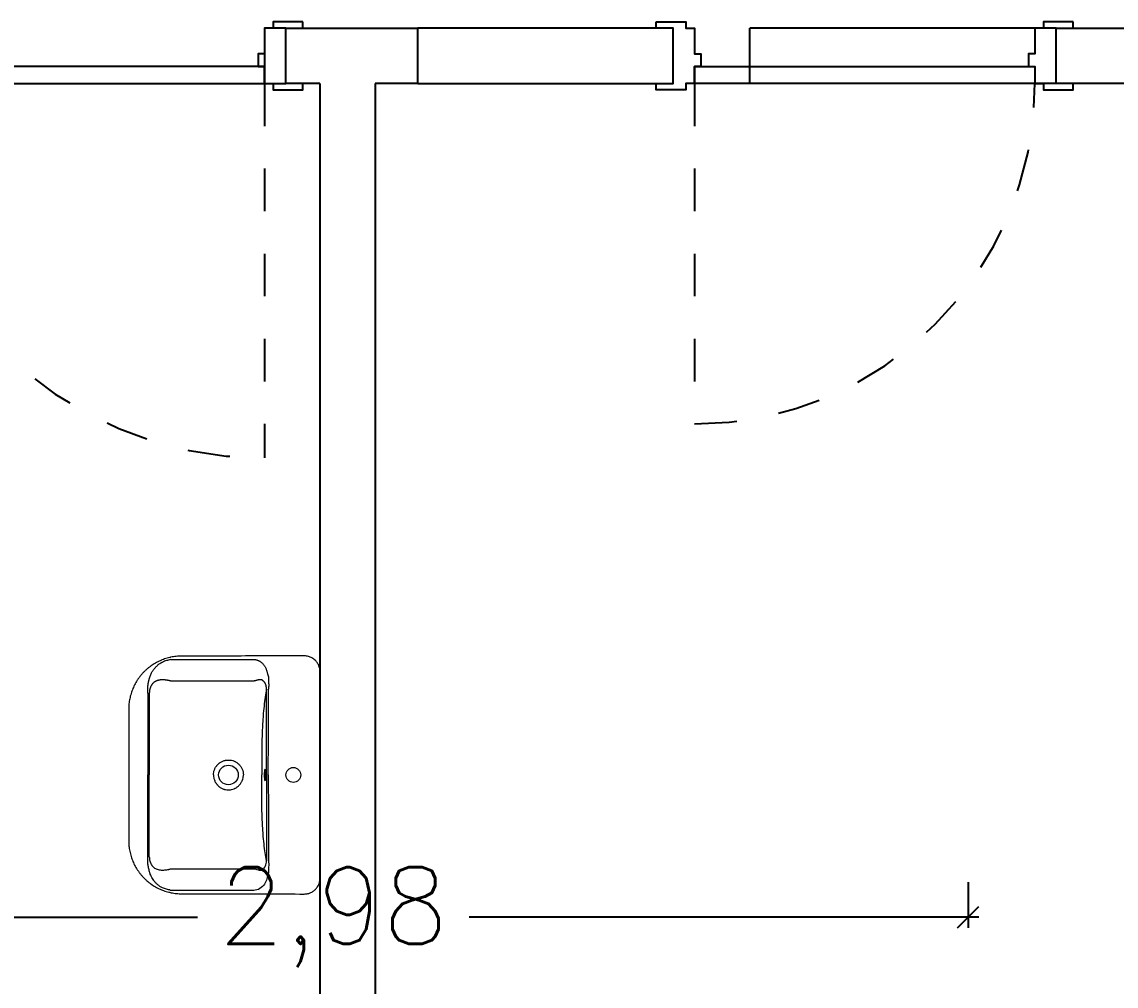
# Model space of a CAD drawing. Header units: millimetres. Extents: x 1778 to 2471, y 1406 to 1876.
# Drawn here: x 1843 to 1845.571, y 1623.126 to 1625.393 of the extents above; entities that cross this region are included whole.
import ezdxf

# ---------------------------------------------------------------- set-up
doc = ezdxf.new("R2010")
doc.units = ezdxf.units.MM
doc.linetypes.add('HIDDEN', pattern=[9.525, 6.35, -3.175])
for name, color, linetype in [('ARQ_CONSTRUIR_CORTE', 10, 'Continuous'), ('ARQ_CONTRUIR_VAOS', 40, 'Continuous'), ('ARQ_DEMOLIR_CORTE', 2, 'Continuous'), ('ARQ_EXISTENTE_CORTE', 6, 'Continuous')]:
    doc.layers.add(name, color=color, linetype=linetype)
doc.layers.add('ARQ_COTAS', color=5, linetype='Continuous', lineweight=0)
doc.layers.add('ARQ_SANITAROS', color=42, linetype='Continuous', lineweight=0)
doc.styles.add('ROMA1_20', font='romans.shx', dxfattribs={"height": 0.18})
doc.dimstyles.new('1_100', dxfattribs={"dimscale": 0.5, "dimtxt": 0.1, "dimasz": 0.1, "dimexe": 0.05, "dimexo": 0.2, "dimgap": 0.09, "dimtad": 0, "dimzin": 0, "dimtxsty": 'ROMA1_20', "dimblk": 'OBLIQUE', "dimcen": 0.1, "dimdle": 0.05, "dimazin": 0, "dimtfac": 1, "dimtofl": 0, "dimtmove": 1, "dimatfit": 3, "dimldrblk": 'DOTSMALL', "dimfxl": 0.075, "dimtolj": 1, "dimtzin": 0, "dimarcsym": 0})

# ---------------------------------------------------------------- blocks, each defined once
blk = doc.blocks.new('_Oblique')
at = {"color": 0, "linetype": 'ByBlock', "lineweight": -2}
blk.add_line((-0.5, -0.5), (0.5, 0.5), dxfattribs=at)
blk = doc.blocks.new('*D43')
at = {"layer": 'ARQ_COTAS', "color": 0, "lineweight": -2}
for p, q in [((1842.24, 1623.4477), (1842.24, 1623.2632)), ((1845.2231, 1623.3707), (1845.2231, 1623.2632)), ((1842.215, 1623.2882), (1843.4123, 1623.2882)), ((1845.2481, 1623.2882), (1844.0509, 1623.2882))]:
    blk.add_line(p, q, dxfattribs=at)
at = {"layer": 'Defpoints', "color": 0}
for p in [(1842.24, 1623.5477), (1845.2231, 1623.4707), (1845.2231, 1623.2882)]:
    blk.add_point(p, dxfattribs=at)
at = {"layer": 'ARQ_COTAS', "color": 0, "linetype": 'ByBlock', "lineweight": -2, "xscale": 0.05, "yscale": 0.05, "zscale": 0.05, "rotation": 180}
blk.add_blockref('_Oblique', (1842.24, 1623.2882), dxfattribs=at)
at = {"layer": 'ARQ_COTAS', "color": 0, "linetype": 'ByBlock', "lineweight": -2, "xscale": 0.05, "yscale": 0.05, "zscale": 0.05}
blk.add_blockref('_Oblique', (1845.2231, 1623.2882), dxfattribs=at)
at = {"layer": 'ARQ_COTAS', "color": 0, "insert": (1843.7316, 1623.2882), "char_height": 0.18, "attachment_point": 5, "style": 'ROMA1_20'}
blk.add_mtext('\\A1;2,98', dxfattribs=at)
blk = doc.blocks.new('_DOTSMALL')
at = {"color": 0, "linetype": 'ByBlock', "const_width": 0.5}
blk.add_lwpolyline([(-0.0625, 0, 1), (0.0625, 0, 1)], format="xyb", close=True, dxfattribs=at)

msp = doc.modelspace()

# ---------------------------------------------------------------- linework, layer by layer
at = {"layer": 'ARQ_CONSTRUIR_CORTE'}
for p, q in [((1844.53, 1625.3777), (1843.93, 1625.3777)), ((1844.53, 1625.2477), (1844.53, 1625.3777)), ((1845.43, 1625.2477), (1845.43, 1625.3777)), ((1843.93, 1625.2477), (1844.53, 1625.2477))]:
    msp.add_line(p, q, dxfattribs=at)
at = {"layer": 'ARQ_CONTRUIR_VAOS', "linetype": 'HIDDEN', "ltscale": 0.01}
for p, q in [((1843.57, 1625.2477), (1843.57, 1624.3677)), ((1844.58, 1625.2477), (1844.58, 1624.4477))]:
    msp.add_line(p, q, dxfattribs=at)
at = {"layer": 'ARQ_CONTRUIR_VAOS'}
for points in [[(1843.66, 1625.3927), (1843.59, 1625.3927), (1843.59, 1625.3777), (1843.57, 1625.3777), (1843.57, 1625.3177), (1843.555, 1625.3177), (1843.555, 1625.2877), (1843.57, 1625.2877), (1843.57, 1625.2477), (1843.59, 1625.2477), (1843.59, 1625.2327), (1843.66, 1625.2327), (1843.66, 1625.2477), (1843.62, 1625.2477), (1843.62, 1625.3777), (1843.66, 1625.3777)], [(1844.49, 1625.3927), (1844.56, 1625.3927), (1844.56, 1625.3777), (1844.58, 1625.3777), (1844.58, 1625.3177), (1844.595, 1625.3177), (1844.595, 1625.2877), (1844.58, 1625.2877), (1844.58, 1625.2477), (1844.56, 1625.2477), (1844.56, 1625.2327), (1844.49, 1625.2327), (1844.49, 1625.2477), (1844.53, 1625.2477), (1844.53, 1625.3777), (1844.49, 1625.3777)], [(1845.47, 1625.3927), (1845.4, 1625.3927), (1845.4, 1625.3777), (1845.38, 1625.3777), (1845.38, 1625.3177), (1845.365, 1625.3177), (1845.365, 1625.2877), (1845.38, 1625.2877), (1845.38, 1625.2477), (1845.4, 1625.2477), (1845.4, 1625.2327), (1845.47, 1625.2327), (1845.47, 1625.2477), (1845.43, 1625.2477), (1845.43, 1625.3777), (1845.47, 1625.3777)], [(1843.57, 1625.2877), (1842.69, 1625.2877), (1842.69, 1625.2477), (1843.57, 1625.2477)], [(1844.58, 1625.2877), (1845.38, 1625.2877), (1845.38, 1625.2477), (1844.58, 1625.2477)]]:
    msp.add_lwpolyline(points, close=True, dxfattribs=at)
at = {"layer": 'ARQ_CONTRUIR_VAOS', "linetype": 'HIDDEN', "ltscale": 0.01}
for centre, radius, start, end in [((1843.57, 1625.2477), 0.88, 180, 270), ((1844.58, 1625.2477), 0.8, 270, 0)]:
    msp.add_arc(centre, radius, start, end, dxfattribs=at)
at = {"layer": 'ARQ_DEMOLIR_CORTE'}
for p, q in [((1843.62, 1625.3777), (1843.57, 1625.3777)), ((1843.57, 1625.3777), (1843.57, 1625.2477)), ((1843.93, 1625.2477), (1843.93, 1625.3777)), ((1845.43, 1625.3777), (1844.71, 1625.3777)), ((1844.71, 1625.2477), (1844.71, 1625.3777)), ((1843.57, 1625.2477), (1843.62, 1625.2477)), ((1845.43, 1625.2477), (1844.71, 1625.2477))]:
    msp.add_line(p, q, dxfattribs=at)
at = {"layer": 'ARQ_EXISTENTE_CORTE'}
for p, q in [((1843.62, 1625.2477), (1843.62, 1625.3777)), ((1843.62, 1625.3777), (1843.93, 1625.3777)), ((1845.43, 1625.3777), (1846.32, 1625.3777)), ((1843.7, 1625.2477), (1843.62, 1625.2477)), ((1843.7, 1625.2477), (1843.7, 1621.9977)), ((1843.93, 1625.2477), (1843.83, 1625.2477)), ((1843.83, 1625.2477), (1843.83, 1621.9977)), ((1848.45, 1625.2477), (1845.43, 1625.2477))]:
    msp.add_line(p, q, dxfattribs=at)
at = {"layer": 'ARQ_SANITAROS'}
for p, q in [((1843.7, 1623.8664), (1843.7, 1623.7952)), ((1843.7, 1623.379), (1843.7, 1623.4502))]:
    msp.add_line(p, q, dxfattribs=at)
at = {"layer": 'ARQ_SANITAROS', "flags": 128}
msp.add_lwpolyline([(1843.5692, 1623.6227), (1843.5692, 1623.6205), (1843.5693, 1623.6183), (1843.5694, 1623.6163), (1843.5696, 1623.6144), (1843.5698, 1623.6128), (1843.57, 1623.6114), (1843.5703, 1623.6103), (1843.5706, 1623.6096), (1843.5709, 1623.6092), (1843.5712, 1623.6092), (1843.5715, 1623.6096), (1843.5718, 1623.6103), (1843.5721, 1623.6114), (1843.5723, 1623.6128), (1843.5725, 1623.6144), (1843.5727, 1623.6163), (1843.5728, 1623.6183), (1843.5729, 1623.6205), (1843.5729, 1623.6227), (1843.5729, 1623.6249), (1843.5728, 1623.6271), (1843.5727, 1623.6291), (1843.5725, 1623.631), (1843.5723, 1623.6326), (1843.5721, 1623.634), (1843.5718, 1623.6351), (1843.5715, 1623.6358), (1843.5712, 1623.6362), (1843.5709, 1623.6362), (1843.5706, 1623.6358), (1843.5703, 1623.6351), (1843.57, 1623.634), (1843.5698, 1623.6326), (1843.5696, 1623.631), (1843.5694, 1623.6291), (1843.5693, 1623.6271), (1843.5692, 1623.6249), (1843.5692, 1623.6227)], dxfattribs=at)
at = {"layer": 'ARQ_SANITAROS'}
for centre, radius in [((1843.485, 1623.6227), 0.023), ((1843.485, 1623.6227), 0.023), ((1843.6375, 1623.6227), 0.0175)]:
    msp.add_circle(centre, radius, dxfattribs=at)
for points, knots in [([(1843.3729, 1623.9019), (1843.3713, 1623.9018), (1843.3677, 1623.9018), (1843.3621, 1623.9013), (1843.356, 1623.9005), (1843.3512, 1623.8997), (1843.3485, 1623.8991), (1843.3478, 1623.8989)], [0, 0, 0, 0, 0.190426, 0.424509, 0.67092, 0.91735, 1, 1, 1, 1]), ([(1843.6632, 1623.9025), (1843.6304, 1623.9025), (1843.5447, 1623.9024), (1843.4529, 1623.9021), (1843.3904, 1623.902), (1843.3793, 1623.9021), (1843.3744, 1623.902), (1843.3729, 1623.9019)], [0, 0, 0, 0, 0.338757, 0.885895, 0.949086, 0.98458, 1, 1, 1, 1]), ([(1843.7, 1623.8664), (1843.6999, 1623.8678), (1843.6998, 1623.8706), (1843.699, 1623.8747), (1843.6978, 1623.8785), (1843.6963, 1623.882), (1843.6945, 1623.8854), (1843.6922, 1623.8886), (1843.6893, 1623.8919), (1843.6856, 1623.8951), (1843.6816, 1623.8977), (1843.6773, 1623.8998), (1843.6729, 1623.9013), (1843.6682, 1623.9023), (1843.6649, 1623.9024), (1843.6632, 1623.9025)], [0, 0, 0, 0, 0.07505, 0.146714, 0.216371, 0.284265, 0.348079, 0.415228, 0.491802, 0.577616, 0.670344, 0.745777, 0.827111, 0.911388, 1, 1, 1, 1]), ([(1843.3278, 1623.8926), (1843.3277, 1623.8926), (1843.3257, 1623.8918), (1843.3218, 1623.89), (1843.3162, 1623.8872), (1843.3108, 1623.8841), (1843.3055, 1623.8807), (1843.3004, 1623.8771), (1843.2955, 1623.8732), (1843.2907, 1623.8691), (1843.2863, 1623.8648), (1843.282, 1623.8602), (1843.278, 1623.8554), (1843.2742, 1623.8504), (1843.2707, 1623.8452), (1843.2674, 1623.8399), (1843.2644, 1623.8343), (1843.2616, 1623.8286), (1843.2592, 1623.8228), (1843.2571, 1623.817), (1843.2552, 1623.811), (1843.2537, 1623.805), (1843.2525, 1623.7989), (1843.2516, 1623.7927), (1843.251, 1623.7865), (1843.2508, 1623.7818), (1843.2508, 1623.7792), (1843.2508, 1623.7787)], [0, 0, 0, 0, 0.00141, 0.044348, 0.087364, 0.130432, 0.173519, 0.21659, 0.259614, 0.302562, 0.345448, 0.387974, 0.430764, 0.473798, 0.517011, 0.560331, 0.60368, 0.646963, 0.690111, 0.73306, 0.775708, 0.818154, 0.861104, 0.903964, 0.946885, 0.989882, 1, 1, 1, 1]), ([(1843.2956, 1623.8153), (1843.2956, 1623.8156), (1843.2956, 1623.8162), (1843.2956, 1623.8174), (1843.2956, 1623.8189), (1843.2955, 1623.8206), (1843.2955, 1623.8225), (1843.2955, 1623.8243), (1843.2955, 1623.8259), (1843.2955, 1623.8275), (1843.2956, 1623.8292), (1843.2957, 1623.8308), (1843.2958, 1623.8323), (1843.296, 1623.8338), (1843.2962, 1623.8352), (1843.2964, 1623.8363), (1843.2966, 1623.8372), (1843.2967, 1623.8379), (1843.2968, 1623.8385), (1843.297, 1623.8391), (1843.2971, 1623.8396), (1843.2972, 1623.8401), (1843.2972, 1623.8405), (1843.2973, 1623.8409), (1843.2974, 1623.8412), (1843.2974, 1623.8415), (1843.2975, 1623.8417), (1843.2975, 1623.8419), (1843.2975, 1623.842), (1843.2976, 1623.8421), (1843.2976, 1623.8424), (1843.2977, 1623.8428), (1843.2978, 1623.8434), (1843.298, 1623.8439), (1843.2981, 1623.8445), (1843.2982, 1623.845), (1843.2983, 1623.8456), (1843.2984, 1623.8461), (1843.2986, 1623.8466), (1843.2987, 1623.8471), (1843.2988, 1623.8476), (1843.2993, 1623.8494), (1843.3002, 1623.8525), (1843.3017, 1623.8567), (1843.3034, 1623.8606), (1843.3052, 1623.8641), (1843.3071, 1623.8674), (1843.3093, 1623.8705), (1843.3114, 1623.8732), (1843.3135, 1623.8755), (1843.3154, 1623.8775), (1843.3173, 1623.8794), (1843.3194, 1623.8812), (1843.3215, 1623.8828), (1843.3233, 1623.8842), (1843.3248, 1623.8852), (1843.326, 1623.8859), (1843.3272, 1623.8867), (1843.3285, 1623.8874), (1843.3293, 1623.8878), (1843.3297, 1623.888)], [0, 0, 0, 0, 0.010315, 0.024058, 0.041228, 0.061826, 0.086198, 0.10686, 0.123815, 0.144471, 0.164226, 0.183088, 0.201068, 0.218177, 0.234429, 0.249842, 0.258553, 0.266671, 0.274197, 0.28113, 0.287471, 0.293218, 0.298373, 0.302936, 0.306905, 0.310282, 0.313066, 0.315258, 0.316856, 0.317862, 0.318276, 0.325469, 0.332523, 0.339437, 0.346212, 0.352846, 0.359342, 0.365697, 0.371914, 0.377992, 0.38393, 0.38973, 0.444316, 0.496737, 0.547209, 0.592265, 0.636902, 0.681297, 0.725632, 0.758331, 0.790655, 0.822664, 0.854422, 0.885996, 0.917451, 0.934108, 0.950682, 0.967182, 0.983618, 1, 1, 1, 1]), ([(1843.3478, 1623.8989), (1843.3476, 1623.8989), (1843.3453, 1623.8984), (1843.3411, 1623.8972), (1843.3351, 1623.8954), (1843.3307, 1623.8938), (1843.3283, 1623.8928), (1843.3278, 1623.8926)], [0, 0, 0, 0, 0.03281, 0.32952, 0.626901, 0.924826, 1, 1, 1, 1]), ([(1843.3489, 1623.894), (1843.3489, 1623.894), (1843.3459, 1623.8926), (1843.339, 1623.8919), (1843.3328, 1623.8893), (1843.3297, 1623.888)], [0, 0, 0, 0, 0.000003, 0.498653, 1, 1, 1, 1]), ([(1843.3489, 1623.894), (1843.349, 1623.8941), (1843.3493, 1623.8941), (1843.3496, 1623.8941), (1843.3498, 1623.8941)], [0, 0, 0, 0, 0.501061, 1, 1, 1, 1]), ([(1843.3498, 1623.8941), (1843.3574, 1623.8941), (1843.3721, 1623.8941), (1843.3933, 1623.8942), (1843.4127, 1623.8942), (1843.4304, 1623.8942), (1843.4452, 1623.8942), (1843.4583, 1623.8942), (1843.4713, 1623.8942), (1843.4857, 1623.8942), (1843.5001, 1623.8942), (1843.5129, 1623.8942), (1843.5236, 1623.8942), (1843.5323, 1623.8942), (1843.539, 1623.8942), (1843.5427, 1623.8942), (1843.5443, 1623.8942)], [0, 0, 0, 0, 0.117665, 0.226497, 0.326497, 0.417665, 0.5, 0.553427, 0.620093, 0.7, 0.776173, 0.841876, 0.897111, 0.941876, 0.976172, 1, 1, 1, 1]), ([(1843.5443, 1623.8942), (1843.5445, 1623.8942), (1843.5448, 1623.8941), (1843.5453, 1623.8941), (1843.5458, 1623.8941), (1843.5463, 1623.8941), (1843.5468, 1623.894), (1843.5473, 1623.894), (1843.5478, 1623.8939), (1843.5483, 1623.8938), (1843.5488, 1623.8937), (1843.5493, 1623.8936), (1843.5498, 1623.8935), (1843.5503, 1623.8934), (1843.5508, 1623.8932), (1843.5513, 1623.8931), (1843.5523, 1623.8928), (1843.5536, 1623.8923), (1843.5554, 1623.8916), (1843.5571, 1623.8907), (1843.5593, 1623.8895), (1843.5619, 1623.8877), (1843.5647, 1623.8852), (1843.5672, 1623.8824), (1843.5694, 1623.8795), (1843.5711, 1623.8765), (1843.5726, 1623.8735), (1843.574, 1623.8703), (1843.575, 1623.8674), (1843.5758, 1623.8643), (1843.5764, 1623.8621), (1843.5769, 1623.8603), (1843.5771, 1623.8593), (1843.5774, 1623.8585), (1843.5776, 1623.8577), (1843.5778, 1623.857), (1843.578, 1623.8565), (1843.5782, 1623.856), (1843.5783, 1623.8556), (1843.5784, 1623.8552), (1843.5785, 1623.8548), (1843.5786, 1623.8544), (1843.5787, 1623.854), (1843.5788, 1623.8535), (1843.5789, 1623.8531), (1843.579, 1623.8527), (1843.5791, 1623.8522), (1843.5791, 1623.8517), (1843.5792, 1623.8513), (1843.5792, 1623.8508), (1843.5793, 1623.8503), (1843.5793, 1623.8498), (1843.5794, 1623.8493), (1843.5794, 1623.8488), (1843.5794, 1623.8483), (1843.5794, 1623.8478), (1843.5794, 1623.8473), (1843.5794, 1623.8467), (1843.5794, 1623.8459), (1843.5793, 1623.8445), (1843.5793, 1623.8432), (1843.5793, 1623.842), (1843.5793, 1623.8411), (1843.5793, 1623.8403), (1843.5793, 1623.8396), (1843.5794, 1623.839), (1843.5794, 1623.8385), (1843.5795, 1623.8381), (1843.5795, 1623.8376), (1843.5795, 1623.8372), (1843.5796, 1623.8367), (1843.5796, 1623.8363), (1843.5796, 1623.8358), (1843.5796, 1623.8353), (1843.5796, 1623.8348), (1843.5796, 1623.8343), (1843.5796, 1623.8337), (1843.5796, 1623.8332), (1843.5796, 1623.8326), (1843.5796, 1623.832), (1843.5796, 1623.8313), (1843.5795, 1623.8302), (1843.5795, 1623.829), (1843.5794, 1623.8279), (1843.5794, 1623.8269), (1843.5794, 1623.826), (1843.5793, 1623.8251), (1843.5793, 1623.8245), (1843.5793, 1623.8242)], [0, 0, 0, 0, 0.005739, 0.011484, 0.017236, 0.022999, 0.028774, 0.034565, 0.040373, 0.046201, 0.052051, 0.057925, 0.063827, 0.069757, 0.075718, 0.081712, 0.087742, 0.109397, 0.131196, 0.15323, 0.175588, 0.218268, 0.260929, 0.304077, 0.348204, 0.384853, 0.422853, 0.462417, 0.503733, 0.530762, 0.570697, 0.583098, 0.59444, 0.604723, 0.61395, 0.622122, 0.629243, 0.633931, 0.638676, 0.643481, 0.648348, 0.653279, 0.658276, 0.66334, 0.668474, 0.673679, 0.678958, 0.68431, 0.689739, 0.695246, 0.700831, 0.706497, 0.712244, 0.718074, 0.723988, 0.729988, 0.736073, 0.740318, 0.750019, 0.765176, 0.78579, 0.796724, 0.806758, 0.815898, 0.824147, 0.831515, 0.836218, 0.841059, 0.84604, 0.851161, 0.856422, 0.861825, 0.86737, 0.873057, 0.878887, 0.88486, 0.890977, 0.897237, 0.903642, 0.910192, 0.916886, 0.930813, 0.944741, 0.958668, 0.969048, 0.979396, 0.989713, 1, 1, 1, 1]), ([(1843.3499, 1623.8433), (1843.3498, 1623.8433), (1843.3496, 1623.8433), (1843.3493, 1623.8434), (1843.349, 1623.8435), (1843.3487, 1623.8435), (1843.3484, 1623.8436), (1843.3481, 1623.8437), (1843.3477, 1623.8437), (1843.3473, 1623.8439), (1843.3467, 1623.844), (1843.3462, 1623.8442), (1843.3458, 1623.8443), (1843.3455, 1623.8444), (1843.3452, 1623.8444), (1843.3448, 1623.8445), (1843.3444, 1623.8446), (1843.3439, 1623.8447), (1843.3434, 1623.8448), (1843.3428, 1623.8449), (1843.3422, 1623.845), (1843.3415, 1623.8452), (1843.3408, 1623.8453), (1843.34, 1623.8454), (1843.3392, 1623.8455), (1843.3384, 1623.8457), (1843.3375, 1623.8458), (1843.3366, 1623.8459), (1843.3351, 1623.846), (1843.3334, 1623.8462), (1843.3313, 1623.8463), (1843.3295, 1623.8463), (1843.3279, 1623.8462), (1843.3265, 1623.8462), (1843.3251, 1623.846), (1843.3237, 1623.8458), (1843.3224, 1623.8456), (1843.3211, 1623.8454), (1843.3199, 1623.8451), (1843.3188, 1623.8447), (1843.3174, 1623.8443), (1843.3159, 1623.8437), (1843.3143, 1623.843), (1843.3127, 1623.8422), (1843.3113, 1623.8413), (1843.3099, 1623.8403), (1843.3087, 1623.8393), (1843.3075, 1623.8382), (1843.3065, 1623.8371), (1843.3055, 1623.8359), (1843.3046, 1623.8346), (1843.304, 1623.8336), (1843.3036, 1623.8328), (1843.3033, 1623.8323), (1843.3031, 1623.8318), (1843.3028, 1623.8313), (1843.3026, 1623.8308), (1843.3023, 1623.8303), (1843.3021, 1623.8298), (1843.3019, 1623.8293), (1843.3017, 1623.8288), (1843.3015, 1623.8284), (1843.3013, 1623.8279), (1843.3012, 1623.8275), (1843.301, 1623.827), (1843.3009, 1623.8266), (1843.3007, 1623.8261), (1843.3006, 1623.8257), (1843.3005, 1623.8253), (1843.3003, 1623.8246), (1843.3001, 1623.8238), (1843.2998, 1623.8227), (1843.2996, 1623.8216), (1843.2994, 1623.8205), (1843.2993, 1623.8194), (1843.2992, 1623.8184), (1843.2992, 1623.8173), (1843.2991, 1623.8163), (1843.2991, 1623.8156), (1843.2991, 1623.8153)], [0, 0, 0, 0, 0.0041665, 0.0084384, 0.0128186, 0.0173096, 0.0219138, 0.0266333, 0.0314702, 0.0364263, 0.0461577, 0.0564898, 0.0606376, 0.064902, 0.0698701, 0.0751389, 0.0807154, 0.0882677, 0.0964334, 0.1052157, 0.1146181, 0.1246441, 0.1352975, 0.146582, 0.1585015, 0.1710601, 0.1842618, 0.1981106, 0.2126106, 0.2473706, 0.2784011, 0.3056364, 0.3290236, 0.348522, 0.3701138, 0.3909706, 0.4110906, 0.430473, 0.4491182, 0.4670281, 0.4842059, 0.5116131, 0.5380821, 0.563651, 0.5883633, 0.6122683, 0.6354216, 0.6578851, 0.6797275, 0.7010241, 0.7218564, 0.7423116, 0.7505221, 0.7585848, 0.7665002, 0.7742688, 0.7818914, 0.7893686, 0.7967012, 0.80389, 0.810936, 0.81784, 0.8246031, 0.8312263, 0.8377106, 0.8440574, 0.8502677, 0.8563428, 0.8622841, 0.8680929, 0.8838916, 0.899368, 0.9145365, 0.9294124, 0.9440118, 0.958352, 0.9724509, 0.9863271, 1, 1, 1, 1]), ([(1843.544, 1623.8432), (1843.542, 1623.8432), (1843.5379, 1623.8432), (1843.5313, 1623.8433), (1843.5241, 1623.8433), (1843.5161, 1623.8433), (1843.5073, 1623.8433), (1843.4974, 1623.8433), (1843.4864, 1623.8433), (1843.4742, 1623.8433), (1843.461, 1623.8433), (1843.4457, 1623.8433), (1843.4293, 1623.8433), (1843.4124, 1623.8433), (1843.3969, 1623.8433), (1843.3829, 1623.8433), (1843.3704, 1623.8433), (1843.3596, 1623.8433), (1843.353, 1623.8433), (1843.3499, 1623.8433)], [0, 0, 0, 0, 0.030369, 0.06409, 0.101346, 0.142415, 0.187681, 0.237919, 0.294535, 0.357842, 0.426147, 0.499681, 0.593233, 0.680376, 0.760455, 0.832898, 0.897194, 0.952978, 1, 1, 1, 1]), ([(1843.5744, 1623.8242), (1843.5744, 1623.8244), (1843.5744, 1623.8247), (1843.5744, 1623.8251), (1843.5744, 1623.8256), (1843.5744, 1623.8261), (1843.5743, 1623.8265), (1843.5743, 1623.827), (1843.5743, 1623.8275), (1843.5742, 1623.828), (1843.5742, 1623.8285), (1843.5741, 1623.829), (1843.5741, 1623.8296), (1843.574, 1623.8301), (1843.5739, 1623.8306), (1843.5738, 1623.8311), (1843.5737, 1623.8317), (1843.5736, 1623.8322), (1843.5734, 1623.8329), (1843.5732, 1623.8335), (1843.573, 1623.8342), (1843.5728, 1623.835), (1843.5725, 1623.8358), (1843.5723, 1623.8364), (1843.5721, 1623.8368), (1843.572, 1623.8371), (1843.5719, 1623.8374), (1843.5717, 1623.8377), (1843.5716, 1623.838), (1843.5714, 1623.8383), (1843.5712, 1623.8386), (1843.571, 1623.8389), (1843.5709, 1623.8392), (1843.5706, 1623.8395), (1843.5704, 1623.8399), (1843.5702, 1623.8402), (1843.5699, 1623.8405), (1843.5697, 1623.8408), (1843.5694, 1623.8411), (1843.5691, 1623.8414), (1843.5687, 1623.8419), (1843.568, 1623.8425), (1843.5673, 1623.8431), (1843.5667, 1623.8436), (1843.5663, 1623.8439), (1843.5659, 1623.8442), (1843.5656, 1623.8445), (1843.5653, 1623.8447), (1843.565, 1623.845), (1843.5648, 1623.8451), (1843.5646, 1623.8453), (1843.5644, 1623.8454), (1843.5641, 1623.8455), (1843.5639, 1623.8457), (1843.5637, 1623.8458), (1843.5634, 1623.8459), (1843.5632, 1623.846), (1843.5629, 1623.8461), (1843.5627, 1623.8462), (1843.5624, 1623.8462), (1843.5621, 1623.8463), (1843.5619, 1623.8464), (1843.5616, 1623.8464), (1843.5613, 1623.8465), (1843.561, 1623.8465), (1843.5606, 1623.8466), (1843.5603, 1623.8466), (1843.5598, 1623.8466), (1843.5589, 1623.8466), (1843.5576, 1623.8465), (1843.5561, 1623.8463), (1843.5548, 1623.846), (1843.5536, 1623.8457), (1843.5528, 1623.8455), (1843.5521, 1623.8453), (1843.5514, 1623.845), (1843.5507, 1623.8449), (1843.5501, 1623.8447), (1843.5496, 1623.8445), (1843.549, 1623.8443), (1843.5484, 1623.8442), (1843.5478, 1623.844), (1843.5472, 1623.8438), (1843.5466, 1623.8437), (1843.5461, 1623.8436), (1843.5455, 1623.8435), (1843.545, 1623.8434), (1843.5445, 1623.8433), (1843.5442, 1623.8433), (1843.544, 1623.8432)], [0, 0, 0, 0, 0.0088284, 0.0177786, 0.0268542, 0.0360587, 0.0453957, 0.0548684, 0.0644799, 0.0742333, 0.0841313, 0.0941767, 0.1043722, 0.1147201, 0.125223, 0.1351708, 0.1460051, 0.1577286, 0.170344, 0.1838536, 0.1982594, 0.2135634, 0.2297676, 0.2468736, 0.2528927, 0.2590854, 0.2654627, 0.2720345, 0.2788099, 0.2857973, 0.2930042, 0.3004376, 0.3081039, 0.3160088, 0.3241577, 0.3325554, 0.3412065, 0.3501149, 0.3592846, 0.3687189, 0.3790296, 0.3990232, 0.4286975, 0.4401306, 0.4508091, 0.4607344, 0.4699083, 0.4783327, 0.4860107, 0.4910906, 0.496285, 0.501606, 0.5070645, 0.512671, 0.5184351, 0.5243658, 0.5304711, 0.5367588, 0.5432357, 0.5499083, 0.5567825, 0.5638639, 0.5711574, 0.5786677, 0.5863991, 0.5943557, 0.6025411, 0.6109587, 0.6381668, 0.6711394, 0.7099407, 0.7546192, 0.7769098, 0.7976788, 0.816924, 0.8346437, 0.850837, 0.8655035, 0.878644, 0.8902603, 0.9053176, 0.9196131, 0.9331608, 0.9459782, 0.9580857, 0.9695085, 0.9802765, 0.9904259, 1, 1, 1, 1]), ([(1843.2991, 1623.8153), (1843.2991, 1623.7793), (1843.2991, 1623.7151), (1843.2991, 1623.6509), (1843.2991, 1623.6227)], [0, 0, 0, 0, 0.56, 1, 1, 1, 1]), ([(1843.5744, 1623.8242), (1843.5733, 1623.8185), (1843.5723, 1623.8124), (1843.5703, 1623.7991), (1843.5695, 1623.792), (1843.5678, 1623.7771), (1843.5671, 1623.7692), (1843.5663, 1623.7587), (1843.5661, 1623.7566), (1843.5658, 1623.7523), (1843.5657, 1623.7501), (1843.5655, 1623.7468), (1843.5654, 1623.7457), (1843.5653, 1623.7435), (1843.5652, 1623.7423), (1843.565, 1623.739), (1843.5649, 1623.7367), (1843.5643, 1623.7255), (1843.564, 1623.7164), (1843.5635, 1623.698), (1843.5633, 1623.6887), (1843.5632, 1623.677), (1843.5632, 1623.6746), (1843.5632, 1623.6699), (1843.5632, 1623.6676), (1843.5632, 1623.6629), (1843.5632, 1623.6605), (1843.5632, 1623.6558), (1843.5632, 1623.6534), (1843.5632, 1623.6416), (1843.5632, 1623.6322), (1843.5632, 1623.6227)], [0, 0, 0, 0, 0.125, 0.125, 0.25, 0.25, 0.375, 0.375, 0.40625, 0.40625, 0.4375, 0.4375, 0.453125, 0.453125, 0.46875, 0.46875, 0.5, 0.5, 0.625, 0.625, 0.75, 0.75, 0.78125, 0.78125, 0.8125, 0.8125, 0.84375, 0.84375, 0.875, 0.875, 1, 1, 1, 1]), ([(1843.2508, 1623.7787), (1843.2508, 1623.7739), (1843.2507, 1623.7642), (1843.2507, 1623.7499), (1843.2507, 1623.7359), (1843.2507, 1623.7221), (1843.2507, 1623.7086), (1843.2506, 1623.6912), (1843.2506, 1623.6701), (1843.2506, 1623.6459), (1843.2506, 1623.6302), (1843.2506, 1623.6227)], [0, 0, 0, 0, 0.093615, 0.185288, 0.275215, 0.363397, 0.449833, 0.534523, 0.698668, 0.855827, 1, 1, 1, 1]), ([(1843.4499, 1623.6227), (1843.4499, 1623.625), (1843.4501, 1623.6273), (1843.4508, 1623.6307), (1843.4511, 1623.6318), (1843.4518, 1623.634), (1843.4522, 1623.6351), (1843.4535, 1623.6383), (1843.4546, 1623.6403), (1843.4562, 1623.6427), (1843.4565, 1623.6432), (1843.4572, 1623.6441), (1843.4575, 1623.6445), (1843.4586, 1623.6459), (1843.4594, 1623.6467), (1843.461, 1623.6483), (1843.4619, 1623.6491), (1843.4632, 1623.6502), (1843.4636, 1623.6505), (1843.4646, 1623.6512), (1843.465, 1623.6516), (1843.4674, 1623.6532), (1843.4695, 1623.6542), (1843.4726, 1623.6556), (1843.4737, 1623.6559), (1843.4754, 1623.6565), (1843.4759, 1623.6566), (1843.477, 1623.6569), (1843.4776, 1623.657), (1843.4804, 1623.6576), (1843.4827, 1623.6578), (1843.4856, 1623.6578), (1843.4861, 1623.6578), (1843.4873, 1623.6577), (1843.4879, 1623.6577), (1843.4896, 1623.6575), (1843.4907, 1623.6573), (1843.4941, 1623.6567), (1843.4963, 1623.656), (1843.4989, 1623.6549), (1843.4995, 1623.6547), (1843.5005, 1623.6542), (1843.501, 1623.6539), (1843.5025, 1623.6531), (1843.5035, 1623.6525), (1843.5054, 1623.6513), (1843.5063, 1623.6506), (1843.5081, 1623.6491), (1843.509, 1623.6483), (1843.5114, 1623.6459), (1843.5129, 1623.6441), (1843.5148, 1623.6413), (1843.5154, 1623.6403), (1843.5165, 1623.6382), (1843.517, 1623.6372), (1843.5183, 1623.634), (1843.5189, 1623.6319), (1843.5196, 1623.6285), (1843.5198, 1623.6273), (1843.52, 1623.625), (1843.5201, 1623.6239), (1843.5201, 1623.6227)], [0, 0, 0, 0, 0.0625, 0.0625, 0.09375, 0.09375, 0.125, 0.125, 0.1875, 0.1875, 0.203125, 0.203125, 0.21875, 0.21875, 0.25, 0.25, 0.28125, 0.28125, 0.296875, 0.296875, 0.3125, 0.3125, 0.375, 0.375, 0.40625, 0.40625, 0.421875, 0.421875, 0.4375, 0.4375, 0.5, 0.5, 0.515625, 0.515625, 0.53125, 0.53125, 0.5625, 0.5625, 0.625, 0.625, 0.640625, 0.640625, 0.65625, 0.65625, 0.6875, 0.6875, 0.71875, 0.71875, 0.75, 0.75, 0.8125, 0.8125, 0.84375, 0.84375, 0.875, 0.875, 0.9375, 0.9375, 0.96875, 0.96875, 1, 1, 1, 1]), ([(1843.2506, 1623.6227), (1843.2506, 1623.6195), (1843.2506, 1623.6125), (1843.2506, 1623.6013), (1843.2506, 1623.5885), (1843.2506, 1623.5746), (1843.2506, 1623.5616), (1843.2506, 1623.5497), (1843.2507, 1623.5392), (1843.2507, 1623.5282), (1843.2507, 1623.5168), (1843.2507, 1623.5049), (1843.2507, 1623.4926), (1843.2507, 1623.4798), (1843.2508, 1623.4711), (1843.2508, 1623.4667)], [0, 0, 0, 0, 0.060635, 0.134813, 0.216535, 0.305802, 0.402613, 0.466951, 0.534233, 0.604462, 0.677638, 0.75376, 0.832828, 0.914842, 1, 1, 1, 1]), ([(1843.2991, 1623.4301), (1843.2991, 1623.4661), (1843.2991, 1623.5303), (1843.2991, 1623.5945), (1843.2991, 1623.6227)], [0, 0, 0, 0, 0.56, 1, 1, 1, 1]), ([(1843.4499, 1623.6227), (1843.4499, 1623.6204), (1843.4501, 1623.6181), (1843.4508, 1623.6147), (1843.4511, 1623.6136), (1843.4518, 1623.6114), (1843.4522, 1623.6103), (1843.4535, 1623.6071), (1843.4546, 1623.6051), (1843.4562, 1623.6027), (1843.4565, 1623.6023), (1843.4572, 1623.6013), (1843.4575, 1623.6009), (1843.4586, 1623.5995), (1843.4594, 1623.5987), (1843.461, 1623.5971), (1843.4619, 1623.5963), (1843.4632, 1623.5952), (1843.4636, 1623.5949), (1843.4646, 1623.5942), (1843.465, 1623.5938), (1843.4674, 1623.5922), (1843.4695, 1623.5912), (1843.4726, 1623.5898), (1843.4737, 1623.5895), (1843.4754, 1623.589), (1843.4759, 1623.5888), (1843.477, 1623.5885), (1843.4776, 1623.5884), (1843.4804, 1623.5878), (1843.4827, 1623.5876), (1843.4856, 1623.5876), (1843.4861, 1623.5876), (1843.4873, 1623.5877), (1843.4879, 1623.5877), (1843.4896, 1623.5879), (1843.4907, 1623.5881), (1843.4941, 1623.5887), (1843.4963, 1623.5894), (1843.4989, 1623.5905), (1843.4995, 1623.5907), (1843.5005, 1623.5912), (1843.501, 1623.5915), (1843.5025, 1623.5923), (1843.5035, 1623.5929), (1843.5054, 1623.5941), (1843.5063, 1623.5948), (1843.5081, 1623.5963), (1843.509, 1623.5971), (1843.5114, 1623.5995), (1843.5129, 1623.6013), (1843.5148, 1623.6041), (1843.5154, 1623.6051), (1843.5165, 1623.6072), (1843.517, 1623.6082), (1843.5183, 1623.6114), (1843.5189, 1623.6136), (1843.5196, 1623.6169), (1843.5198, 1623.6181), (1843.52, 1623.6204), (1843.5201, 1623.6215), (1843.5201, 1623.6227)], [0, 0, 0, 0, 0.0625, 0.0625, 0.09375, 0.09375, 0.125, 0.125, 0.1875, 0.1875, 0.203125, 0.203125, 0.21875, 0.21875, 0.25, 0.25, 0.28125, 0.28125, 0.296875, 0.296875, 0.3125, 0.3125, 0.375, 0.375, 0.40625, 0.40625, 0.421875, 0.421875, 0.4375, 0.4375, 0.5, 0.5, 0.515625, 0.515625, 0.53125, 0.53125, 0.5625, 0.5625, 0.625, 0.625, 0.640625, 0.640625, 0.65625, 0.65625, 0.6875, 0.6875, 0.71875, 0.71875, 0.75, 0.75, 0.8125, 0.8125, 0.84375, 0.84375, 0.875, 0.875, 0.9375, 0.9375, 0.96875, 0.96875, 1, 1, 1, 1]), ([(1843.5744, 1623.4212), (1843.5733, 1623.4269), (1843.5723, 1623.433), (1843.5703, 1623.4463), (1843.5695, 1623.4534), (1843.5678, 1623.4683), (1843.5671, 1623.4762), (1843.5663, 1623.4867), (1843.5661, 1623.4888), (1843.5658, 1623.4932), (1843.5657, 1623.4953), (1843.5655, 1623.4986), (1843.5654, 1623.4997), (1843.5653, 1623.502), (1843.5652, 1623.5031), (1843.565, 1623.5064), (1843.5649, 1623.5087), (1843.5643, 1623.5199), (1843.564, 1623.529), (1843.5635, 1623.5474), (1843.5633, 1623.5567), (1843.5632, 1623.5684), (1843.5632, 1623.5708), (1843.5632, 1623.5755), (1843.5632, 1623.5778), (1843.5632, 1623.5825), (1843.5632, 1623.5849), (1843.5632, 1623.5896), (1843.5632, 1623.592), (1843.5632, 1623.6038), (1843.5632, 1623.6133), (1843.5632, 1623.6227)], [0, 0, 0, 0, 0.125, 0.125, 0.25, 0.25, 0.375, 0.375, 0.40625, 0.40625, 0.4375, 0.4375, 0.453125, 0.453125, 0.46875, 0.46875, 0.5, 0.5, 0.625, 0.625, 0.75, 0.75, 0.78125, 0.78125, 0.8125, 0.8125, 0.84375, 0.84375, 0.875, 0.875, 1, 1, 1, 1]), ([(1843.2508, 1623.4667), (1843.2508, 1623.465), (1843.2509, 1623.4613), (1843.2513, 1623.4556), (1843.252, 1623.4495), (1843.2531, 1623.4433), (1843.2545, 1623.4373), (1843.2562, 1623.4312), (1843.2582, 1623.4253), (1843.2604, 1623.4195), (1843.263, 1623.4138), (1843.2659, 1623.4082), (1843.269, 1623.4028), (1843.2725, 1623.3975), (1843.2761, 1623.3924), (1843.2801, 1623.3875), (1843.2842, 1623.3828), (1843.2886, 1623.3783), (1843.2932, 1623.3741), (1843.298, 1623.3702), (1843.303, 1623.3664), (1843.3082, 1623.3629), (1843.3135, 1623.3597), (1843.3191, 1623.3567), (1843.3238, 1623.3544), (1843.3268, 1623.3532), (1843.3278, 1623.3528)], [0, 0, 0, 0, 0.034784, 0.07549, 0.118311, 0.161074, 0.203918, 0.246977, 0.290134, 0.332666, 0.37548, 0.418516, 0.461711, 0.504997, 0.548291, 0.591503, 0.634561, 0.677399, 0.71994, 0.762461, 0.805352, 0.84836, 0.891459, 0.934617, 0.977803, 1, 1, 1, 1]), ([(1843.3297, 1623.3574), (1843.3277, 1623.3585), (1843.3257, 1623.3596), (1843.322, 1623.3621), (1843.3203, 1623.3635), (1843.3178, 1623.3656), (1843.317, 1623.3664), (1843.3155, 1623.3679), (1843.3139, 1623.3694), (1843.3125, 1623.371), (1843.3111, 1623.3727), (1843.3104, 1623.3735), (1843.3073, 1623.3777), (1843.3052, 1623.3811), (1843.3027, 1623.3863), (1843.3019, 1623.3881), (1843.301, 1623.3906), (1843.3007, 1623.3914), (1843.3001, 1623.3931), (1843.2999, 1623.3939), (1843.2992, 1623.3964), (1843.2987, 1623.398), (1843.298, 1623.4012), (1843.2973, 1623.4043), (1843.2967, 1623.4074), (1843.2963, 1623.4096), (1843.2962, 1623.4104), (1843.296, 1623.4115), (1843.296, 1623.4118), (1843.2959, 1623.4125), (1843.2958, 1623.4129), (1843.2957, 1623.4146), (1843.2956, 1623.4161), (1843.2955, 1623.4189), (1843.2955, 1623.4203), (1843.2955, 1623.4245), (1843.2956, 1623.4273), (1843.2956, 1623.4301)], [0, 0, 0, 0, 0.0625, 0.0625, 0.125, 0.125, 0.15625, 0.15625, 0.1875, 0.21875, 0.21875, 0.25, 0.25, 0.375, 0.375, 0.4375, 0.4375, 0.46875, 0.46875, 0.5, 0.5, 0.5625, 0.5625, 0.625, 0.6875, 0.6875, 0.71875, 0.71875, 0.734375, 0.734375, 0.75, 0.75, 0.8125, 0.8125, 0.875, 0.875, 1, 1, 1, 1]), ([(1843.2991, 1623.4301), (1843.2991, 1623.4268), (1843.2995, 1623.4235), (1843.3008, 1623.419), (1843.3013, 1623.4176), (1843.3022, 1623.4155), (1843.3025, 1623.4148), (1843.3031, 1623.4134), (1843.3035, 1623.4128), (1843.3054, 1623.4093), (1843.3075, 1623.407), (1843.311, 1623.4043), (1843.3122, 1623.4035), (1843.3148, 1623.4021), (1843.3162, 1623.4015), (1843.3205, 1623.4001), (1843.3235, 1623.3995), (1843.3281, 1623.3991), (1843.3296, 1623.3991), (1843.3326, 1623.3992), (1843.3341, 1623.3993), (1843.3386, 1623.3997), (1843.3416, 1623.4002), (1843.3446, 1623.4008), (1843.3448, 1623.4009), (1843.3451, 1623.4009), (1843.3451, 1623.401), (1843.3453, 1623.401), (1843.3453, 1623.401), (1843.3456, 1623.4011), (1843.3458, 1623.4012), (1843.3465, 1623.4013), (1843.347, 1623.4015), (1843.3483, 1623.4018), (1843.3491, 1623.402), (1843.3499, 1623.4021)], [0, 0, 0, 0, 0.125, 0.125, 0.1875, 0.1875, 0.21875, 0.21875, 0.25, 0.25, 0.375, 0.375, 0.4375, 0.4375, 0.5, 0.5, 0.625, 0.625, 0.6875, 0.6875, 0.75, 0.75, 0.875, 0.875, 0.882812, 0.882812, 0.886719, 0.886719, 0.890625, 0.890625, 0.90625, 0.90625, 0.9375, 0.9375, 1, 1, 1, 1]), ([(1843.544, 1623.4022), (1843.5456, 1623.402), (1843.5473, 1623.4016), (1843.5508, 1623.4005), (1843.5527, 1623.4), (1843.5563, 1623.3991), (1843.5582, 1623.3987), (1843.5618, 1623.3989), (1843.5635, 1623.3993), (1843.5664, 1623.4015), (1843.5678, 1623.4026), (1843.5704, 1623.4053), (1843.5715, 1623.4069), (1843.5737, 1623.4127), (1843.5744, 1623.4168), (1843.5744, 1623.4212)], [0, 0, 0, 0, 0.125, 0.125, 0.25, 0.25, 0.375, 0.375, 0.5, 0.5, 0.625, 0.625, 0.75, 0.75, 1, 1, 1, 1]), ([(1843.5793, 1623.4212), (1843.5793, 1623.4164), (1843.5799, 1623.4115), (1843.5791, 1623.404), (1843.5794, 1623.4012), (1843.5794, 1623.3952), (1843.5791, 1623.392), (1843.577, 1623.386), (1843.5763, 1623.3824), (1843.5739, 1623.3745), (1843.5721, 1623.3702), (1843.5668, 1623.3621), (1843.5631, 1623.3584), (1843.5544, 1623.353), (1843.5494, 1623.3513), (1843.5443, 1623.3513)], [0, 0, 0, 0, 0.25, 0.25, 0.375, 0.375, 0.5, 0.5, 0.625, 0.625, 0.75, 0.75, 0.875, 0.875, 1, 1, 1, 1]), ([(1843.3499, 1623.4021), (1843.3661, 1623.4021), (1843.3823, 1623.4021), (1843.4147, 1623.4021), (1843.4308, 1623.4022), (1843.4632, 1623.4022), (1843.4795, 1623.4022), (1843.5038, 1623.4022), (1843.5119, 1623.4022), (1843.522, 1623.4022), (1843.524, 1623.4022), (1843.528, 1623.4022), (1843.53, 1623.4022), (1843.536, 1623.4022), (1843.54, 1623.4022), (1843.544, 1623.4022)], [0, 0, 0, 0, 0.25, 0.25, 0.5, 0.5, 0.75, 0.75, 0.875, 0.875, 0.90625, 0.90625, 0.9375, 0.9375, 1, 1, 1, 1]), ([(1843.6632, 1623.3429), (1843.6646, 1623.3429), (1843.6675, 1623.343), (1843.6716, 1623.3438), (1843.6753, 1623.3449), (1843.6789, 1623.3463), (1843.6823, 1623.3481), (1843.6853, 1623.3502), (1843.688, 1623.3524), (1843.6906, 1623.3549), (1843.6932, 1623.3581), (1843.6954, 1623.3617), (1843.6973, 1623.3655), (1843.6987, 1623.3696), (1843.6997, 1623.3741), (1843.7, 1623.3773), (1843.7, 1623.379)], [0, 0, 0, 0, 0.0775927, 0.1497652, 0.217793, 0.2804244, 0.3540589, 0.4178417, 0.4732948, 0.5348279, 0.6061308, 0.6878137, 0.7572097, 0.832737, 0.9130701, 1, 1, 1, 1]), ([(1843.3278, 1623.3528), (1843.3294, 1623.3522), (1843.333, 1623.3507), (1843.3386, 1623.3489), (1843.3437, 1623.3474), (1843.3468, 1623.3468), (1843.3478, 1623.3465)], [0, 0, 0, 0, 0.249083, 0.547606, 0.84603, 1, 1, 1, 1]), ([(1843.3489, 1623.3514), (1843.3489, 1623.3514), (1843.3459, 1623.3529), (1843.339, 1623.3535), (1843.3328, 1623.3561), (1843.3297, 1623.3574)], [0, 0, 0, 0, 0.000003, 0.498653, 1, 1, 1, 1]), ([(1843.3478, 1623.3465), (1843.3498, 1623.3461), (1843.3538, 1623.3452), (1843.3599, 1623.3443), (1843.3661, 1623.3437), (1843.3705, 1623.3435), (1843.3727, 1623.3435), (1843.3729, 1623.3435)], [0, 0, 0, 0, 0.2372679, 0.4844806, 0.7319365, 0.9790943, 1, 1, 1, 1]), ([(1843.5443, 1623.3513), (1843.5362, 1623.3512), (1843.5281, 1623.3512), (1843.5119, 1623.3512), (1843.5038, 1623.3512), (1843.4795, 1623.3512), (1843.4632, 1623.3512), (1843.4308, 1623.3512), (1843.4146, 1623.3512), (1843.3822, 1623.3513), (1843.366, 1623.3513), (1843.3498, 1623.3513)], [0, 0, 0, 0, 0.125, 0.125, 0.25, 0.25, 0.5, 0.5, 0.75, 0.75, 1, 1, 1, 1]), ([(1843.3729, 1623.3435), (1843.3749, 1623.3434), (1843.3797, 1623.3433), (1843.3883, 1623.3434), (1843.4003, 1623.3434), (1843.4635, 1623.3431), (1843.5515, 1623.343), (1843.6343, 1623.3429), (1843.6632, 1623.3429)], [0, 0, 0, 0, 0.020654, 0.049236, 0.089572, 0.144649, 0.701572, 1, 1, 1, 1])]:
    msp.add_open_spline(points, degree=3, knots=knots, dxfattribs=at)
for points, degree in [([(1843.6632, 1623.9025), (1843.6632, 1623.9025)], 1), ([(1843.2956, 1623.8153), (1843.2956, 1623.7511), (1843.2956, 1623.6869), (1843.2956, 1623.6227)], 3), ([(1843.5745, 1623.6227), (1843.5745, 1623.6899), (1843.5744, 1623.757), (1843.5744, 1623.8242)], 3), ([(1843.5785, 1623.6227), (1843.5789, 1623.6899), (1843.5793, 1623.757), (1843.5793, 1623.8242)], 3), ([(1843.7, 1623.6227), (1843.7, 1623.6802), (1843.7, 1623.7377), (1843.7, 1623.7952)], 3), ([(1843.2956, 1623.4301), (1843.2956, 1623.4943), (1843.2956, 1623.5585), (1843.2956, 1623.6227)], 3), ([(1843.5745, 1623.6227), (1843.5745, 1623.5555), (1843.5744, 1623.4884), (1843.5744, 1623.4212)], 3), ([(1843.5785, 1623.6227), (1843.5789, 1623.5555), (1843.5793, 1623.4884), (1843.5793, 1623.4212)], 3), ([(1843.7, 1623.6227), (1843.7, 1623.5652), (1843.7, 1623.5077), (1843.7, 1623.4502)], 3), ([(1843.3498, 1623.3513), (1843.3495, 1623.3513), (1843.3492, 1623.3513), (1843.3489, 1623.3514)], 3), ([(1843.6632, 1623.3429), (1843.6632, 1623.3429)], 1)]:
    msp.add_open_spline(points, degree=degree, dxfattribs=at)

# ---------------------------------------------------------------- dimensions: what is measured, and where the dimension line sits
at = {"layer": 'ARQ_COTAS'}
dim = msp.add_linear_dim(base=(1845.2231, 1623.2882), p1=(1842.24, 1623.5477), p2=(1845.2231, 1623.4707), dimstyle='1_100', dxfattribs=at)
dim.commit()
dim.dimension.update_dxf_attribs({"geometry": '*D43', "text_midpoint": (1843.7316, 1623.2882)})

doc.saveas('drawing.dxf')
